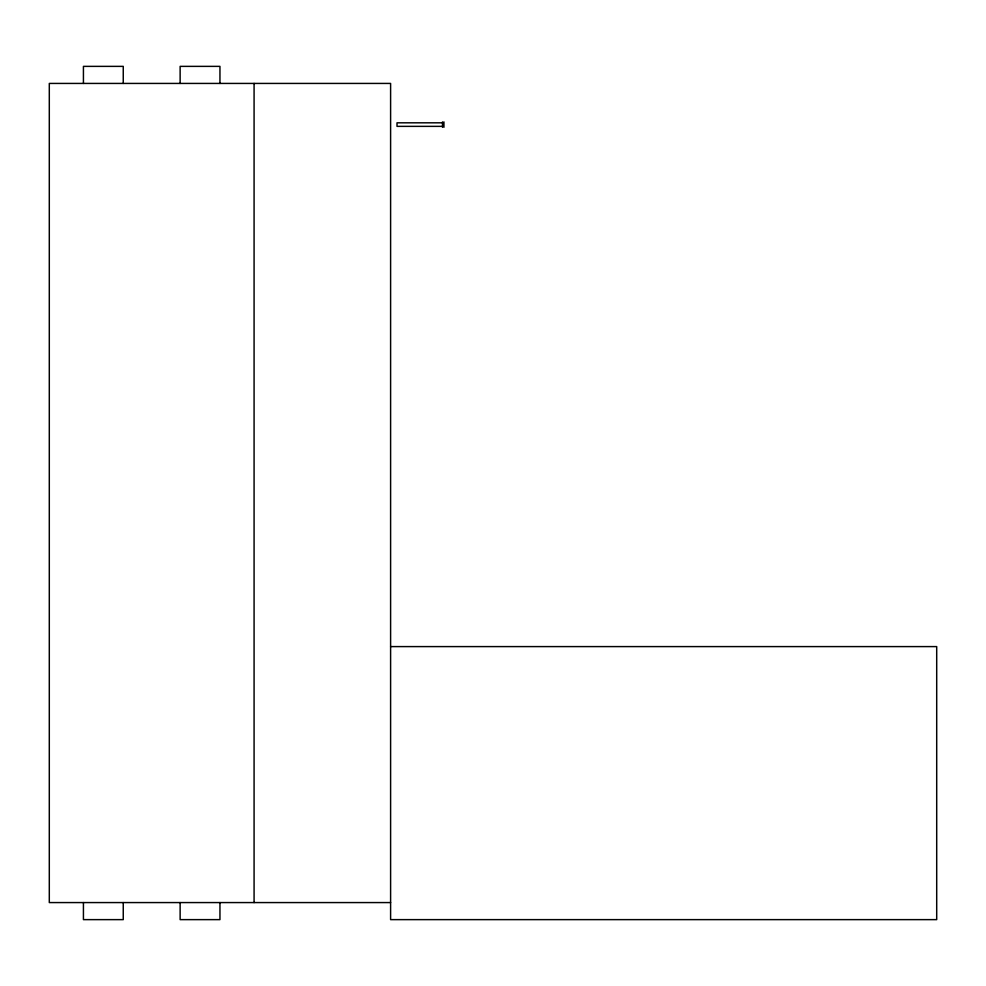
<?xml version="1.0" encoding="UTF-8"?>
<svg xmlns="http://www.w3.org/2000/svg" width="986" height="986" viewBox="0 0 986 986"><rect width="100%" height="100%" fill="white"/><g stroke="black" fill="none" stroke-linecap="round" stroke-linejoin="round"><path stroke-width="1.48" d="M442.517 122.819L397.013 122.819L397.013 126.356L442.517 126.356M390.604 646.594L936.7 646.594L936.7 919.63L390.604 919.63L390.604 83.428L49.3 83.428L49.3 902.572L390.604 902.572M443.934 121.894L443.934 127.28M442.517 121.894L442.517 127.28M254.08 83.428L254.08 902.572M219.952 83.428L219.952 66.37L180.13 66.37L180.13 83.428M219.952 902.572L219.952 919.63L180.13 919.63L180.13 902.572M123.25 83.428L123.25 66.37L83.428 66.37L83.428 83.428M123.25 902.572L123.25 919.63L83.428 919.63L83.428 902.572"/></g></svg>
